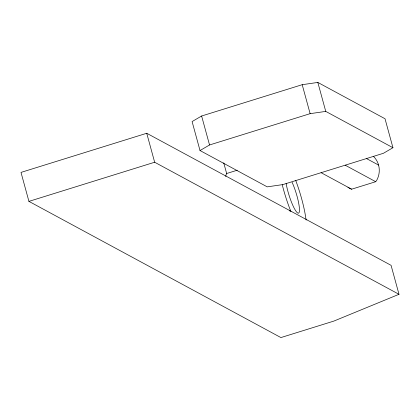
<?xml version="1.0" encoding="UTF-8"?>
<svg xmlns="http://www.w3.org/2000/svg" width="420" height="420" viewBox="0 0 420 420"><rect width="100%" height="100%" fill="white"/><g stroke="black" fill="none" stroke-linecap="round" stroke-linejoin="round"><path stroke-width="0.63" d="M223.739 162.86L226.653 173.513L226.007 174.956A40.194 7.408 72.7 0 0 225.808 176.573M347.928 187.22A20.097 19.409 -61.6 0 0 350.07 188.591L351.645 189.194L375.716 181.703L376.74 180.29A20.097 19.409 -61.6 0 0 373.443 156.35M201.616 116.004L192.097 121.569L200.02 150.538L267.215 186.858L282.844 184.595L383.429 153.284L392.947 147.719L385.024 118.75L317.83 82.43L302.201 84.693L201.616 116.004L209.543 144.974L200.02 150.538M399 294.305L333.811 321.101L280.906 337.57L28.928 201.374L21 172.405L146.732 133.266L391.072 265.335L399 294.305L154.654 162.236L28.928 201.374M209.543 144.974L310.128 113.663L325.752 111.4L392.947 147.719M226.653 173.513L237.237 170.221M289.306 210.919L290.551 210.53L290.881 211.754M366.476 158.55L378.578 165.091M345.172 165.191L375.716 181.703M321.101 172.688L351.645 189.194M290.551 210.53L289.805 208.745A40.194 7.408 72.7 0 1 282.235 184.706M317.83 82.43L325.752 111.4M302.201 84.693L310.128 113.663M306.164 220.043L305.676 217.324A40.194 7.408 72.7 0 0 295.691 180.364M146.732 133.266L154.654 162.236M292.079 182.249A20.097 3.701 72.7 0 1 299.36 207.795A20.097 3.701 72.7 0 1 294.504 208.792A20.097 3.701 72.7 0 1 286.135 183.472"/></g></svg>
